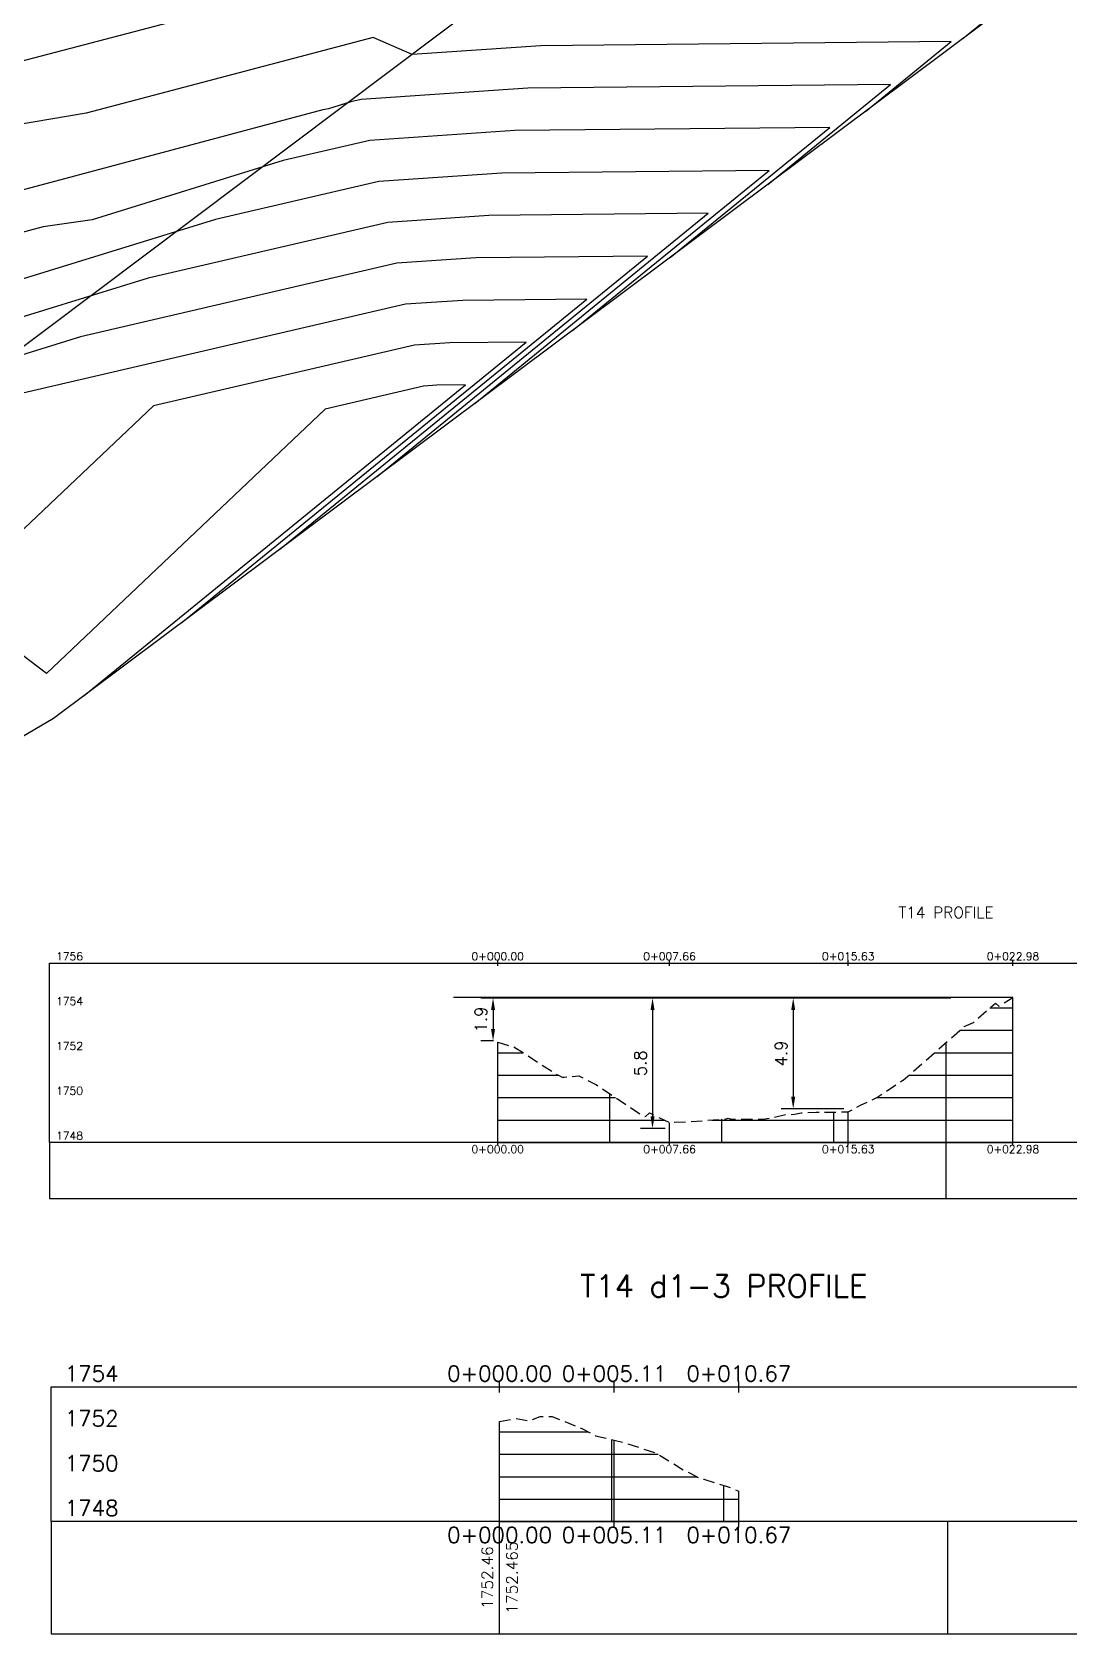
# Model space of a CAD drawing. Header units: metres. Extents: x 419533 to 423558, y 4805342 to 4807578.
# Drawn here: x 422505.6 to 422551.8, y 4806972.1 to 4807043.8 of the extents above; entities that cross this region are included whole.
import ezdxf

# ---------------------------------------------------------------- set-up
doc = ezdxf.new("R2010")
doc.units = ezdxf.units.M
doc.linetypes.add('DASHED', pattern=[0.75, 0.5, -0.25])
doc.linetypes.add('PHANTOM', pattern=[2.5, 1.25, -0.25, 0.25, -0.25, 0.25, -0.25])
for name, color, linetype in [('_pieds', 253, 'Continuous'), ('C-ROAD-PROF', 1, 'DASHED'), ('C-ROAD-PROF-GRID-GEOM', 5, 'Continuous'), ('C-ROAD-PROF-GRID-MAJR', 8, 'Continuous'), ('C-ROAD-PROF-GRID-MINR', 8, 'Continuous'), ('C-ROAD-PROF-TEXT', 11, 'Continuous'), ('C-ROAD-PROF-TICK', 7, 'Continuous'), ('C-ROAD-PROF-TITL', 11, 'Continuous'), ('C-ROAD-PROF-TTLB', 5, 'Continuous'), ('C-TINN-BNDY', 110, 'Continuous'), ('C-TOPO-MAJR', 9, 'Continuous'), ('C-TOPO-MINR', 8, 'Continuous'), ('LS', 7, 'Continuous')]:
    doc.layers.add(name, color=color, linetype=linetype)
doc.styles.get("Standard").update_dxf_attribs({"font": 'simplex.shx'})
doc.dimstyles.new('TFO75', dxfattribs={"dimscale": 3, "dimtxt": 0.18, "dimasz": 0.18, "dimexe": 0.18, "dimexo": 0.0625, "dimgap": 0.09, "dimtad": 1, "dimdec": 1, "dimzin": 0, "dimdsep": 46, "dimtxsty": 'Standard', "dimcen": 0.09, "dimse1": 1, "dimse2": 1, "dimclrd": 3, "dimclre": 3, "dimclrt": 1, "dimadec": 4, "dimazin": 0, "dimtfac": 1, "dimtdec": 1, "dimtmove": 0, "dimatfit": 3, "dimfxl": 1, "dimtolj": 1, "dimtzin": 0, "dimarcsym": 0})

# ---------------------------------------------------------------- blocks, each defined once
blk = doc.blocks.new('Susp A +0 +0')
at = {"linetype": 'PHANTOM', "flags": 128}
for points in [[(0, -11.38231219537556), (0, 11.38231219444424)], [(-11.38231219508452, 0), (11.38231219508452, 0)]]:
    blk.add_lwpolyline(points, dxfattribs=at)
at = {"flags": 128}
blk.add_lwpolyline([(-3.399999999965075, -3.400000000372529), (-3.399999999965075, 3.399999999441206), (3.400000000023283, 3.399999999441206), (3.400000000023283, -3.400000000372529)], close=True, dxfattribs=at)
at = {"layer": 'LS', "insert": (-3.273187459330074, -0.3826382020488381), "char_height": 0.5157699281218149, "width": 9.13591657892082, "attachment_point": 1}
blk.add_mtext('Susp A\\PBase +0 Leg +0', dxfattribs=at)
blk = doc.blocks.new('tower_bases_layout_1')
at = {"color": 31, "lineweight": 30, "true_color": 0xffbd7a, "elevation": 1718.013}
blk.add_lwpolyline([(423449.834, 4807399.592), (423130.593, 4807500.114), (421950.92, 4806612.998), (421795.045, 4806430.988), (421305.015, 4806147.038), (421305.015, 4806147.038), (420630.083, 4805770.97), (419765.157, 4805549.54), (419617.356, 4805580.088)], dxfattribs=at)
at = {"rotation": 306.94322494}
blk.add_blockref('Susp A +0 +0', (422493.11, 4807020.73, 1718.01), dxfattribs=at)
blk = doc.blocks.new('*D36')
at = {"color": 3, "lineweight": -2, "transparency": 16777216}
for p, q in [((422546.5472106517, 4807000.749597928), (422538.9758939251, 4807000.749597928)), ((422539.5158939251, 4807000.209597928), (422539.5158939251, 4806996.346666825)), ((422541.7810215352, 4806995.806666825), (422538.9758939251, 4806995.806666825))]:
    blk.add_line(p, q, dxfattribs=at)
at = {"color": 3, "transparency": 16777216}
for points in [[(422539.4258939251, 4807000.209597928), (422539.6058939251, 4807000.209597928), (422539.5158939251, 4807000.749597928)], [(422539.4258939251, 4806996.346666825), (422539.6058939251, 4806996.346666825), (422539.5158939251, 4806995.806666825)]]:
    blk.add_solid(points, dxfattribs=at)
at = {"layer": 'Defpoints', "color": 0, "transparency": 16777216}
for p in [(422546.7347106517, 4807000.749597928), (422539.5158939251, 4806995.806666825), (422541.9685215352, 4806995.806666825)]:
    blk.add_point(p, dxfattribs=at)
at = {"color": 1, "transparency": 16777216, "insert": (422538.9758939263, 4806998.278132375), "char_height": 0.54, "attachment_point": 5, "rotation": 90}
blk.add_mtext('\\A1;4.9', dxfattribs=at)
blk = doc.blocks.new('*D37')
at = {"color": 3, "lineweight": -2, "transparency": 16777216}
for p, q in [((422546.5472106517, 4807000.749597928), (422532.6998723872, 4807000.749597928)), ((422533.2398723872, 4807000.209597928), (422533.2398723872, 4806995.468349165)), ((422533.8100988236, 4806994.928349165), (422532.6998723872, 4806994.928349165))]:
    blk.add_line(p, q, dxfattribs=at)
at = {"color": 3, "transparency": 16777216}
for points in [[(422533.1498723872, 4807000.209597928), (422533.3298723872, 4807000.209597928), (422533.2398723872, 4807000.749597928)], [(422533.1498723872, 4806995.468349165), (422533.3298723872, 4806995.468349165), (422533.2398723872, 4806994.928349165)]]:
    blk.add_solid(points, dxfattribs=at)
at = {"layer": 'Defpoints', "color": 0, "transparency": 16777216}
for p in [(422546.7347106517, 4807000.749597928), (422533.2398723872, 4806994.928349165), (422533.9975988236, 4806994.928349165)]:
    blk.add_point(p, dxfattribs=at)
at = {"color": 1, "transparency": 16777216, "insert": (422532.6998723884, 4806997.838973546), "char_height": 0.54, "attachment_point": 5, "rotation": 90}
blk.add_mtext('\\A1;5.8', dxfattribs=at)
blk = doc.blocks.new('*D38')
at = {"color": 3, "lineweight": -2, "transparency": 16777216}
for p, q in [((422546.5472106517, 4807000.749597928), (422525.5849025185, 4807000.749597928)), ((422526.1249025185, 4807000.209597928), (422526.1249025185, 4806999.372339426)), ((422526.1472106517, 4806998.832339426), (422525.5849025185, 4806998.832339426))]:
    blk.add_line(p, q, dxfattribs=at)
at = {"color": 3, "transparency": 16777216}
for points in [[(422526.0349025184, 4807000.209597928), (422526.2149025185, 4807000.209597928), (422526.1249025185, 4807000.749597928)], [(422526.0349025184, 4806999.372339426), (422526.2149025185, 4806999.372339426), (422526.1249025185, 4806998.832339426)]]:
    blk.add_solid(points, dxfattribs=at)
at = {"layer": 'Defpoints', "color": 0, "transparency": 16777216}
for p in [(422546.7347106517, 4807000.749597928), (422526.1249025185, 4806998.832339426), (422526.3347106517, 4806998.832339426)]:
    blk.add_point(p, dxfattribs=at)
at = {"color": 1, "transparency": 16777216, "insert": (422525.5849025197, 4806999.790968676), "char_height": 0.54, "attachment_point": 5, "rotation": 90}
blk.add_mtext('\\A1;1.9', dxfattribs=at)
blk = doc.blocks.new('leg_extensions_profiles_1')
at = {"layer": '_pieds', "flags": 128}
blk.add_lwpolyline([(422549.3197057574, 4807000.776830113), (422524.3607996434, 4807000.776830113)], dxfattribs=at)
at = {"layer": 'C-ROAD-PROF', "color": 1, "linetype": 'DASHED', "lineweight": -3, "flags": 128}
blk.add_lwpolyline([(422526.3347106514, 4806998.773836551), (422527.0496764165, 4806998.573310913), (422528.9743857241, 4806997.341016712), (422529.040787734, 4806997.316020159), (422529.2076387387, 4806997.213508415), (422529.2981983756, 4806997.225709742), (422529.9593045384, 4806997.275926329), (422530.7394663324, 4806996.872200922), (422532.6823462495, 4806995.58169182), (422532.9082151002, 4806995.448609907), (422533.0974616065, 4806995.631641854), (422533.9975988234, 4806995.19026338), (422534.2155267594, 4806995.208281741), (422534.908428295, 4806995.241724365), (422536.3980309094, 4806995.345057842), (422536.5207721732, 4806995.360485209), (422536.6195487781, 4806995.385832595), (422536.7444496659, 4806995.352183432), (422538.1713742581, 4806995.345015646), (422538.5383409122, 4806995.397625398), (422539.1905387945, 4806995.551605899), (422539.5669235871, 4806995.56307325), (422539.8673687824, 4806995.626651057), (422540.5351536269, 4806995.654587035), (422541.968521535, 4806995.669729132), (422542.5117647667, 4806995.970069296), (422543.2392144781, 4806996.3122314), (422544.3685361421, 4806997.050857988), (422544.422276059, 4806997.088964496), (422544.6309598122, 4806997.261865518), (422547.1408852916, 4806999.475180721), (422547.5558872119, 4806999.658819943), (422548.5329084352, 4807000.523321872), (422548.6955233956, 4807000.388132993), (422549.3197057574, 4807000.776830113)], dxfattribs=at)
at = {"layer": 'C-ROAD-PROF-GRID-GEOM', "color": 5, "linetype": 'Continuous', "lineweight": -3}
for p, q in [((422549.3197057574, 4806994.309076385), (422549.3197057574, 4807000.776830113)), ((422526.3347106514, 4806994.309076385), (422526.3347106514, 4806998.773836551)), ((422541.968521535, 4806994.309076385), (422541.968521535, 4806995.669729132)), ((422533.9975988234, 4806994.309076385), (422533.9975988234, 4806995.19026338))]:
    blk.add_line(p, q, dxfattribs=at)
at = {"layer": 'C-ROAD-PROF-GRID-MAJR', "color": 8, "linetype": 'Continuous', "lineweight": -3}
for p, q in [((422548.2907778157, 4807000.309076385), (422549.3197057574, 4807000.309076385)), ((422526.3347106514, 4806994.309076385), (422526.3347106514, 4806998.773836551)), ((422526.3347106514, 4806998.309076385), (422527.4623819656, 4806998.309076385)), ((422545.8185092556, 4806998.309076385), (422549.3197057574, 4806998.309076385)), ((422546.3347106514, 4806994.309076385), (422546.3347106514, 4806998.764275715)), ((422526.3347106514, 4806996.309076385), (422531.5872583807, 4806996.309076385)), ((422543.2325067957, 4806996.309076385), (422549.3197057574, 4806996.309076385)), ((422526.3347106514, 4806994.309076385), (422549.3197057574, 4806994.309076385))]:
    blk.add_line(p, q, dxfattribs=at)
at = {"layer": 'C-ROAD-PROF-GRID-MINR', "color": 8, "linetype": 'Continuous', "lineweight": -3}
for p, q in [((422546.9525210204, 4806999.309076385), (422549.3197057574, 4806999.309076385)), ((422526.3347106514, 4806997.309076385), (422529.0520896165, 4806997.309076385)), ((422544.6844974908, 4806997.309076385), (422549.3197057574, 4806997.309076385)), ((422531.3347106514, 4806994.309076385), (422531.3347106514, 4806996.476824859)), ((422526.3347106514, 4806995.309076385), (422533.7552942848, 4806995.309076385)), ((422535.8793406015, 4806995.309076385), (422549.3197057574, 4806995.309076385)), ((422536.3347106514, 4806994.309076385), (422536.3347106514, 4806995.340665326)), ((422541.3347106514, 4806994.309076385), (422541.3347106514, 4806995.663033555))]:
    blk.add_line(p, q, dxfattribs=at)
at = {"layer": 'C-ROAD-PROF-TEXT', "color": 11, "linetype": 'Continuous', "lineweight": -3}
for p, q in [((422526.3347106514, 4807002.184076385), (422526.3347106514, 4807002.434076385)), ((422533.9975988234, 4807002.184076385), (422533.9975988234, 4807002.434076385)), ((422541.968521535, 4807002.184076385), (422541.968521535, 4807002.434076385)), ((422549.3197057574, 4807002.184076385), (422549.3197057574, 4807002.434076385)), ((422526.3347106514, 4806994.184076385), (422526.3347106514, 4806994.434076385)), ((422533.9975988234, 4806994.184076385), (422533.9975988234, 4806994.434076385)), ((422541.968521535, 4806994.184076385), (422541.968521535, 4806994.434076385)), ((422549.3197057574, 4806994.184076385), (422549.3197057574, 4806994.434076385))]:
    blk.add_line(p, q, dxfattribs=at)
at = {"layer": 'C-ROAD-PROF-TICK', "color": 7, "linetype": 'Continuous', "lineweight": -3}
blk.add_line((422546.3347106514, 4806991.809076385), (422546.3347106514, 4806994.309076385), dxfattribs=at)
at = {"layer": 'C-ROAD-PROF-TTLB', "color": 5, "linetype": 'Continuous', "lineweight": -3}
for p, q in [((422506.3347106514, 4806994.309076385), (422506.3347106514, 4807002.309076385)), ((422506.3347106514, 4807002.309076385), (422586.3347106514, 4807002.309076385))]:
    blk.add_line(p, q, dxfattribs=at)
blk.add_3dface([(422506.3347106514, 4806991.809076385), (422586.3347106514, 4806991.809076385), (422586.3347106514, 4806994.309076385), (422506.3347106514, 4806994.309076385)], dxfattribs=at)
at = {"layer": 'C-TINN-BNDY', "color": 110, "linetype": 'Continuous', "lineweight": -3, "flags": 128}
blk.add_lwpolyline([(423078.768, 4807461.203), (423033.144, 4807416.132), (423026.413, 4807402.943), (423023.17, 4807397.274), (422979.4, 4807374.905), (422934.166, 4807330.434), (422885.068, 4807295.412), (422877.92, 4807292.45), (422800.597, 4807234.602), (422739.159, 4807184.671), (422670.356, 4807136.21), (422640.993, 4807115.066), (422591.912, 4807091.999), (422552.849, 4807047.842), (422506.522, 4807013.216), (422490.816, 4807004.03), (422435.796, 4806971.808), (422359.733, 4806920.46), (422308.032, 4806873.449), (422277.367, 4806842.435), (422235.258, 4806803.917), (422183.947, 4806768.389)], dxfattribs=at)
at = {"layer": 'C-TOPO-MAJR', "color": 9, "linetype": 'Continuous', "lineweight": -3, "flags": 128}
for points, elevation in [([(422547.0897096107, 4807043.537357156), (422549.2690622312, 4807045.311725634), (422528.8323239213, 4807045.106562164), (422525.1960770515, 4807044.858032545), (422521.4529701624, 4807046.486602457), (422517.7165609552, 4807045.50469669), (422514.2113980284, 4807044.906855823), (422498.3369660558, 4807040.74898691)], 1745), ([(422525.3072194846, 4807027.256559714), (422535.7292068271, 4807035.741852842), (422525.9310621195, 4807035.64348972), (422521.4290213233, 4807035.335784958), (422510.7325947538, 4807032.851005892), (422503.2109575419, 4807030.5276581)], 1750)]:
    blk.add_lwpolyline(points, dxfattribs=dict(at, elevation=elevation))
at = {"layer": 'C-TOPO-MINR', "color": 8, "linetype": 'Continuous', "lineweight": -3, "flags": 128}
for points, elevation in [([(422542.7332115855, 4807040.281197668), (422546.5610911503, 4807043.397751075), (422528.2520715609, 4807043.213947675), (422522.51151516, 4807042.821593046), (422520.7732860904, 4807043.577870557), (422507.9679224968, 4807040.212698366), (422495.9550825632, 4807038.163787431), (422493.1891823598, 4807037.439336283)], 1746), ([(422538.3767135603, 4807037.02503818), (422543.8531200695, 4807041.483776517), (422527.6718192006, 4807041.321333187), (422520.2368528044, 4807040.813169294), (422519.7827753279, 4807040.707687131), (422518.7816055919, 4807040.398437239), (422518.5258851122, 4807040.360982325), (422498.5250322817, 4807035.022112253)], 1747), ([(422534.0202155351, 4807033.768878691), (422541.1451489888, 4807039.569801958), (422527.0915668402, 4807039.428718698), (422520.6342423107, 4807038.987374515), (422516.7660484699, 4807038.088793385), (422508.237286734, 4807035.454356335), (422506.0588558803, 4807035.13528552), (422501.0063235509, 4807033.786602348)], 1748), ([(422529.6637175099, 4807030.512719203), (422538.437177908, 4807037.6558274), (422526.5113144799, 4807037.53610421), (422521.031631817, 4807037.161579737), (422513.7493216119, 4807035.469899639), (422502.6930804469, 4807032.054753073)], 1749), ([(422520.9507214595, 4807024.000400226), (422533.0212357463, 4807033.827878283), (422525.3508097591, 4807033.750875232), (422521.8264108297, 4807033.509990178), (422507.7158678959, 4807030.232112146), (422503.7288346369, 4807029.000563129)], 1751), ([(422516.5942234343, 4807020.744240738), (422530.3132646655, 4807031.913903725), (422524.7705573988, 4807031.858260743), (422522.223800336, 4807031.684195399), (422504.6991410378, 4807027.6132184)], 1752), ([(422512.237725409, 4807017.488081248), (422527.6052935847, 4807029.999929166), (422524.1903050384, 4807029.965646255), (422522.6211898423, 4807029.858400621), (422510.9827262818, 4807027.154786435), (422505.194981685, 4807021.663501832)], 1753), ([(422507.8812273839, 4807014.23192176), (422524.8973225039, 4807028.085954608), (422523.610052678, 4807028.073031766), (422523.0185793487, 4807028.032605842), (422518.6314949536, 4807027.013486476), (422506.2064285714, 4807015.224857143), (422503.70984, 4807017.1056)], 1754)]:
    blk.add_lwpolyline(points, dxfattribs=dict(at, elevation=elevation))
at = {"layer": 'C-ROAD-PROF-TEXT', "color": 11, "linetype": 'Continuous', "lineweight": -3, "char_height": 0.35}
for s, insert, attachment_point in [('1756', (422507.8342106514, 4807002.609076384), 6), ('0+000.00', (422526.3347106514, 4807002.434076385), 8), ('0+007.66', (422533.9975988234, 4807002.434076385), 8), ('0+015.63', (422541.968521535, 4807002.434076385), 8), ('0+022.98', (422549.3197057574, 4807002.434076385), 8), ('1754', (422507.8342106514, 4807000.609076384), 6), ('1752', (422507.8342106514, 4806998.609076384), 6), ('1750', (422507.8342106514, 4806996.609076384), 6), ('1748', (422507.8342106514, 4806994.609076384), 6), ('0+000.00', (422526.3347106514, 4806994.184076385), 2), ('0+007.66', (422533.9975988234, 4806994.184076385), 2), ('0+015.63', (422541.968521535, 4806994.184076385), 2), ('0+022.98', (422549.3197057574, 4806994.184076385), 2)]:
    blk.add_mtext(s, dxfattribs=dict(at, insert=insert, attachment_point=attachment_point))
at = {"layer": 'C-ROAD-PROF-TITL', "color": 11, "linetype": 'Continuous', "lineweight": -3, "insert": (422546.3347106514, 4807004.309076385), "char_height": 0.5, "attachment_point": 8}
blk.add_mtext('T14 PROFILE', dxfattribs=at)
for base, p2, picture, middle in [((422526.1249025185, 4806998.832339426), (422526.3347106514, 4806998.832339424), '*D38', (422525.5849025197, 4806999.790968676)), ((422533.2398723872, 4806994.928349165), (422533.9975988234, 4806994.928349163), '*D37', (422532.6998723884, 4806997.838973546)), ((422539.5158939251, 4806995.806666825), (422541.968521535, 4806995.806666823), '*D36', (422538.9758939263, 4806998.278132375))]:
    dim = blk.add_linear_dim(base=base, p1=(422546.7347106514, 4807000.749597927), p2=p2, angle=90, dimstyle='TFO75')
    dim.commit()
    dim.dimension.update_dxf_attribs({"geometry": picture, "text_midpoint": middle})

msp = doc.modelspace()

# ---------------------------------------------------------------- linework, layer by layer
at = {"layer": 'C-ROAD-PROF', "color": 1, "linetype": 'DASHED', "lineweight": -3, "flags": 128}
msp.add_lwpolyline([(422526.4186155062, 4806981.868514837), (422527.1506142728, 4806982.00065151), (422527.7272702217, 4806981.90210449), (422528.2268287778, 4806982.082559146), (422528.7676535065, 4806982.085332192), (422530.088418784, 4806981.551479593), (422530.696440153, 4806981.232774948), (422531.5278381209, 4806981.027831107), (422531.9136800322, 4806980.932719109), (422533.3861253439, 4806980.471971078), (422534.4824419349, 4806979.784577297), (422535.196607021, 4806979.417111336), (422535.2404770938, 4806979.3885272), (422535.4115907597, 4806979.304169739), (422535.5221250773, 4806979.295058959), (422536.5260794013, 4806978.983651412), (422537.0884054898, 4806978.764407418)], dxfattribs=at)
at = {"layer": 'C-ROAD-PROF-GRID-GEOM', "color": 5, "linetype": 'Continuous', "lineweight": -3}
for p, q in [((422526.4186155062, 4806977.40375467), (422526.4186155062, 4806981.868514837)), ((422531.5278381209, 4806977.40375467), (422531.5278381209, 4806981.027831107)), ((422537.0884054898, 4806977.40375467), (422537.0884054898, 4806978.764407418))]:
    msp.add_line(p, q, dxfattribs=at)
at = {"layer": 'C-ROAD-PROF-GRID-MAJR', "color": 8, "linetype": 'Continuous', "lineweight": -3}
for p, q in [((422526.4186155062, 4806977.40375467), (422526.4186155062, 4806981.868514837)), ((422526.4186155062, 4806981.40375467), (422530.3702468369, 4806981.40375467)), ((422526.4186155062, 4806979.40375467), (422535.2171064302, 4806979.40375467)), ((422526.4186155062, 4806977.40375467), (422537.0884054898, 4806977.40375467))]:
    msp.add_line(p, q, dxfattribs=at)
at = {"layer": 'C-ROAD-PROF-GRID-MINR', "color": 8, "linetype": 'Continuous', "lineweight": -3}
for p, q in [((422531.4186155062, 4806977.40375467), (422531.4186155062, 4806981.05475504)), ((422526.4186155062, 4806980.40375467), (422533.4949229237, 4806980.40375467)), ((422536.4186155062, 4806977.40375467), (422536.4186155062, 4806979.016984669)), ((422526.4186155062, 4806978.40375467), (422537.0884054898, 4806978.40375467))]:
    msp.add_line(p, q, dxfattribs=at)
at = {"layer": 'C-ROAD-PROF-TEXT', "color": 11, "linetype": 'Continuous', "lineweight": -3}
for p, q in [((422526.4186155062, 4806983.15375467), (422526.4186155062, 4806983.65375467)), ((422531.5278381209, 4806983.15375467), (422531.5278381209, 4806983.65375467)), ((422537.0884054898, 4806983.15375467), (422537.0884054898, 4806983.65375467)), ((422526.4186155062, 4806977.15375467), (422526.4186155062, 4806977.65375467)), ((422531.5278381209, 4806977.15375467), (422531.5278381209, 4806977.65375467)), ((422537.0884054898, 4806977.15375467), (422537.0884054898, 4806977.65375467))]:
    msp.add_line(p, q, dxfattribs=at)
at = {"layer": 'C-ROAD-PROF-TICK', "color": 7, "linetype": 'Continuous', "lineweight": -3}
for p, q in [((422526.4186155062, 4806972.40375467), (422526.4186155062, 4806977.40375467)), ((422546.4186155062, 4806972.40375467), (422546.4186155062, 4806977.40375467))]:
    msp.add_line(p, q, dxfattribs=at)
at = {"layer": 'C-ROAD-PROF-TTLB', "color": 5, "linetype": 'Continuous', "lineweight": -3}
for p, q in [((422506.4186155062, 4806977.40375467), (422506.4186155062, 4806983.40375467)), ((422506.4186155062, 4806983.40375467), (422566.4186155062, 4806983.40375467))]:
    msp.add_line(p, q, dxfattribs=at)
msp.add_3dface([(422506.4186155062, 4806972.40375467), (422566.4186155062, 4806972.40375467), (422566.4186155062, 4806977.40375467), (422506.4186155062, 4806977.40375467)], dxfattribs=at)
at = {"layer": 'C-TOPO-MAJR', "color": 9, "linetype": 'Continuous', "lineweight": -3, "flags": 128}
for points, elevation in [([(422547.0897096107, 4807043.537357156), (422549.2690622312, 4807045.311725634), (422528.8323239213, 4807045.106562164), (422525.1960770515, 4807044.858032545), (422521.4529701624, 4807046.486602457), (422517.7165609552, 4807045.50469669), (422514.2113980284, 4807044.906855823), (422498.3369660558, 4807040.74898691)], 1745), ([(422525.3072194846, 4807027.256559714), (422535.7292068271, 4807035.741852842), (422525.9310621195, 4807035.64348972), (422521.4290213233, 4807035.335784958), (422510.7325947538, 4807032.851005892), (422503.2109575419, 4807030.5276581)], 1750)]:
    msp.add_lwpolyline(points, dxfattribs=dict(at, elevation=elevation))
at = {"layer": 'C-TOPO-MINR', "color": 8, "linetype": 'Continuous', "lineweight": -3, "flags": 128}
for points, elevation in [([(422542.7332115855, 4807040.281197668), (422546.5610911503, 4807043.397751075), (422528.2520715609, 4807043.213947675), (422522.51151516, 4807042.821593046), (422520.7732860904, 4807043.577870557), (422507.9679224968, 4807040.212698366), (422495.9550825632, 4807038.163787431), (422493.1891823598, 4807037.439336283)], 1746), ([(422538.3767135603, 4807037.02503818), (422543.8531200695, 4807041.483776517), (422527.6718192006, 4807041.321333187), (422520.2368528044, 4807040.813169294), (422519.7827753279, 4807040.707687131), (422518.7816055919, 4807040.398437239), (422518.5258851122, 4807040.360982325), (422498.5250322817, 4807035.022112253)], 1747), ([(422534.0202155351, 4807033.768878691), (422541.1451489888, 4807039.569801958), (422527.0915668402, 4807039.428718698), (422520.6342423107, 4807038.987374515), (422516.7660484699, 4807038.088793385), (422508.237286734, 4807035.454356335), (422506.0588558803, 4807035.13528552), (422501.0063235509, 4807033.786602348)], 1748), ([(422529.6637175099, 4807030.512719203), (422538.437177908, 4807037.6558274), (422526.5113144799, 4807037.53610421), (422521.031631817, 4807037.161579737), (422513.7493216119, 4807035.469899639), (422502.6930804469, 4807032.054753073)], 1749), ([(422520.9507214595, 4807024.000400226), (422533.0212357463, 4807033.827878283), (422525.3508097591, 4807033.750875232), (422521.8264108297, 4807033.509990178), (422507.7158678959, 4807030.232112146), (422503.7288346369, 4807029.000563129)], 1751), ([(422516.5942234343, 4807020.744240738), (422530.3132646655, 4807031.913903725), (422524.7705573988, 4807031.858260743), (422522.223800336, 4807031.684195399), (422504.6991410378, 4807027.6132184)], 1752), ([(422512.237725409, 4807017.488081248), (422527.6052935847, 4807029.999929166), (422524.1903050384, 4807029.965646255), (422522.6211898423, 4807029.858400621), (422510.9827262818, 4807027.154786435), (422505.194981685, 4807021.663501832)], 1753), ([(422507.8812273839, 4807014.23192176), (422524.8973225039, 4807028.085954608), (422523.610052678, 4807028.073031766), (422523.0185793487, 4807028.032605842), (422518.6314949536, 4807027.013486476), (422506.2064285714, 4807015.224857143), (422503.70984, 4807017.1056)], 1754)]:
    msp.add_lwpolyline(points, dxfattribs=dict(at, elevation=elevation))

# ---------------------------------------------------------------- block references
for name in ['leg_extensions_profiles_1', 'tower_bases_layout_1']:
    msp.add_blockref(name, (0, 0))

# ---------------------------------------------------------------- texts
at = {"layer": 'C-ROAD-PROF-TEXT', "color": 11, "linetype": 'Continuous', "lineweight": -3, "char_height": 0.7000000000000001}
for s, insert, attachment_point in [('1754', (422509.4176155062, 4806984.00375467), 6), ('0+000.00', (422526.4186155062, 4806983.65375467), 8), ('0+005.11', (422531.5278381209, 4806983.65375467), 8), ('0+010.67', (422537.0884054898, 4806983.65375467), 8), ('1752', (422509.4176155062, 4806982.00375467), 6), ('1750', (422509.4176155062, 4806980.00375467), 6), ('1748', (422509.4176155062, 4806978.00375467), 6), ('0+000.00', (422526.4186155062, 4806977.15375467), 2), ('0+005.11', (422531.5278381209, 4806977.15375467), 2), ('0+010.67', (422537.0884054898, 4806977.15375467), 2)]:
    msp.add_mtext(s, dxfattribs=dict(at, insert=insert, attachment_point=attachment_point))
at = {"layer": 'C-ROAD-PROF-TEXT', "color": 11, "linetype": 'Continuous', "lineweight": -3, "char_height": 0.5, "rotation": 90}
for s, insert, attachment_point in [('1752.46', (422526.1186155062, 4806974.903754596), 8), ('1752.465', (422526.7186155063, 4806974.903754596), 2)]:
    msp.add_mtext(s, dxfattribs=dict(at, insert=insert, attachment_point=attachment_point))
at = {"layer": 'C-ROAD-PROF-TITL', "color": 11, "linetype": 'Continuous', "lineweight": -3, "insert": (422536.4186155062, 4806987.40375467), "char_height": 1, "attachment_point": 8}
msp.add_mtext('T14 d1-3 PROFILE', dxfattribs=at)

doc.saveas('drawing.dxf')
